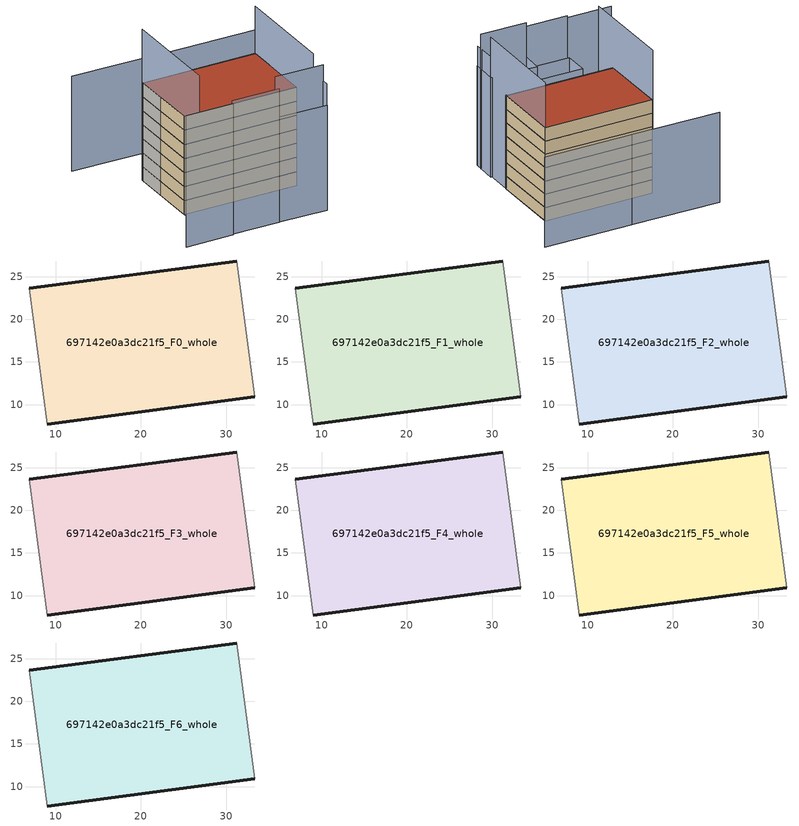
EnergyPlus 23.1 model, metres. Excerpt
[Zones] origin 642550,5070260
697142e0a3dc21f5_F0_whole
 floor ground (EU_floor_Construction): 33.34,10.91 31.25,26.83 6.93,23.62 9.02,7.71 z0
 wall outside (EU_wall_Construction): 6.93,23.62 31.25,26.83 / 33.34,10.91 9.02,7.71 z0:3
 wall adiabatic (EU_wall_Construction): 31.25,26.83 33.34,10.91 / 9.02,7.71 6.93,23.62 z0:3
697142e0a3dc21f5_F1_whole
 floor to 697142e0a3dc21f5_F0_whole (EU_floor_Construction): 33.34,10.91 31.25,26.83 6.93,23.62 9.02,7.71 z3
 wall outside (EU_wall_Construction): 6.93,23.62 31.25,26.83 / 33.34,10.91 9.02,7.71 z3:6
 wall adiabatic (EU_wall_Construction): 31.25,26.83 33.34,10.91 / 9.02,7.71 6.93,23.62 z3:6
697142e0a3dc21f5_F2_whole
 floor to 697142e0a3dc21f5_F1_whole (EU_floor_Construction): 33.34,10.91 31.25,26.83 6.93,23.62 9.02,7.71 z6
 wall outside (EU_wall_Construction): 6.93,23.62 31.25,26.83 / 33.34,10.91 9.02,7.71 z6:9
 wall adiabatic (EU_wall_Construction): 31.25,26.83 33.34,10.91 / 9.02,7.71 6.93,23.62 z6:9
697142e0a3dc21f5_F3_whole
 floor to 697142e0a3dc21f5_F2_whole (EU_floor_Construction): 33.34,10.91 31.25,26.83 6.93,23.62 9.02,7.71 z9
 wall outside (EU_wall_Construction): 6.93,23.62 31.25,26.83 / 33.34,10.91 9.02,7.71 z9:12
 wall adiabatic (EU_wall_Construction): 31.25,26.83 33.34,10.91 / 9.02,7.71 6.93,23.62 z9:12
697142e0a3dc21f5_F4_whole
 floor to 697142e0a3dc21f5_F3_whole (EU_floor_Construction): 33.34,10.91 31.25,26.83 6.93,23.62 9.02,7.71 z12
 wall outside (EU_wall_Construction): 6.93,23.62 31.25,26.83 / 33.34,10.91 9.02,7.71 z12:15
 wall adiabatic (EU_wall_Construction): 31.25,26.83 33.34,10.91 / 9.02,7.71 6.93,23.62 z12:15
697142e0a3dc21f5_F5_whole
 floor to 697142e0a3dc21f5_F4_whole (EU_floor_Construction): 33.34,10.91 31.25,26.83 6.93,23.62 9.02,7.71 z15
 wall outside (EU_wall_Construction): 6.93,23.62 31.25,26.83 / 33.34,10.91 9.02,7.71 z15:18
 wall adiabatic (EU_wall_Construction): 31.25,26.83 33.34,10.91 / 9.02,7.71 6.93,23.62 z15:18
697142e0a3dc21f5_F6_whole
 floor to 697142e0a3dc21f5_F5_whole (EU_floor_Construction): 33.34,10.91 31.25,26.83 6.93,23.62 9.02,7.71 z18
 wall outside (EU_wall_Construction): 6.93,23.62 31.25,26.83 / 33.34,10.91 9.02,7.71 z18:21
 wall adiabatic (EU_wall_Construction): 31.25,26.83 33.34,10.91 / 9.02,7.71 6.93,23.62 z18:21
 roof outside (EU_roof_Construction): 31.25,26.83 33.34,10.91 9.02,7.71 6.93,23.62 z21
shading: 4.41,-4.75 14.52,-3.39 z0:28; 14.49,-3.09 24.63,-1.8 z0:28.5; 24.43,-0.3 34.75,1.02 z0:30.3; 14.33,-2.53 13.63,3.01 / 13.63,3.01 23.83,4.31 / 23.83,4.31 24.53,-1.24 / 24.53,-1.24 14.33,-2.53 z0:19.4; 23.83,4.11 34.3,5.12 / 34.3,5.12 34.86,-0.73 / 34.86,-0.73 24.4,-1.75 / 24.4,-1.75 23.83,4.11 z0:22.4; 34.8,-0.5 34.14,4.61 z0:26.9; 6.9,23.82 9.77,2.07 z0:32.3; 34.06,4.47 31.24,26.82 z0:31.1; 15.97,34.75 -4.09,32.3 z0:20.3; 35.55,37.23 15.84,34.73 z0:20.2
[Building]
EU S2 Campaign: North Axis=0; Terrain=City; Solar Distribution=FullExterior
[Site:Location]
Lyon-Bron: Latitude=45.75; Longitude=5; Time Zone=1; Elevation=198
[SizingPeriod:WeatherFileDays]
AnnualSizingPeriod: Begin Month=1; Begin Day of Month=1; End Month=12; End Day of Month=31; Day of Week for Start Day=Monday; Use Weather File Daylight Saving Period=No; Use Weather File Rain and Snow Indicators=No
[MATERIAL]
EU_InternalMass_Material: Roughness=MediumRough; Thickness=0.1; Conductivity=1; Density=1800; Specific Heat=900; Thermal Absorptance=0.9; Solar Absorptance=0.7; Visible Absorptance=0.7
[MATERIAL:NOMASS] Roughness=MediumRough; Thermal Absorptance=0.9; Solar Absorptance=0.7; Visible Absorptance=0.7
Name | Thermal Resistance
EU_wall_NoMass | 0.776494
EU_roof_NoMass | 0.486893
EU_floor_NoMass | 0.421597
[CONSTRUCTION]
EU_wall_Construction: EU_wall_NoMass
EU_roof_Construction: EU_roof_NoMass
EU_floor_Construction: EU_floor_NoMass
EU_InternalMass_Construction: EU_InternalMass_Material
[ZONE] Type=1; Multiplier=1; Ceiling Height=autocalculate; Floor Area=autocalculate; Part of Total Floor Area=Yes
Name | Volume
697142e0a3dc21f5_F0_whole | 1181.03
697142e0a3dc21f5_F1_whole; 697142e0a3dc21f5_F2_whole; 697142e0a3dc21f5_F3_whole; 697142e0a3dc21f5_F4_whole; 697142e0a3dc21f5_F5_whole; 697142e0a3dc21f5_F6_whole | 1181.02
[INTERNALMASS] Construction=EU_InternalMass_Construction; Surface Area=393.675
Name | Zone or ZoneList
697142e0a3dc21f5_F0_whole_EU_InternalMass | 697142e0a3dc21f5_F0_whole
697142e0a3dc21f5_F1_whole_EU_InternalMass | 697142e0a3dc21f5_F1_whole
697142e0a3dc21f5_F2_whole_EU_InternalMass | 697142e0a3dc21f5_F2_whole
697142e0a3dc21f5_F3_whole_EU_InternalMass | 697142e0a3dc21f5_F3_whole
697142e0a3dc21f5_F4_whole_EU_InternalMass | 697142e0a3dc21f5_F4_whole
697142e0a3dc21f5_F5_whole_EU_InternalMass | 697142e0a3dc21f5_F5_whole
697142e0a3dc21f5_F6_whole_EU_InternalMass | 697142e0a3dc21f5_F6_whole
[OTHEREQUIPMENT] Fuel Type=Electricity; Design Level Calculation Method=Watts/Area; Power per Zone Floor Area=1; Fraction Latent=0; Fraction Radiant=0; Fraction Lost=0; Carbon Dioxide Generation Rate=0; EndUse Subcategory=EU_Step8_InternalGains
Name | Zone or ZoneList or Space or SpaceList | Schedule
EU_Step8_InternalGain_697142e0a3dc21f5_F0_whole_f000 | 697142e0a3dc21f5_F0_whole | EU_Step8_GainSchedule_697142e0a3dc21f5_F0_whole_f000
EU_Step8_InternalGain_697142e0a3dc21f5_F1_whole_f000 | 697142e0a3dc21f5_F1_whole | EU_Step8_GainSchedule_697142e0a3dc21f5_F1_whole_f000
EU_Step8_InternalGain_697142e0a3dc21f5_F2_whole_f000 | 697142e0a3dc21f5_F2_whole | EU_Step8_GainSchedule_697142e0a3dc21f5_F2_whole_f000
EU_Step8_InternalGain_697142e0a3dc21f5_F3_whole_f000 | 697142e0a3dc21f5_F3_whole | EU_Step8_GainSchedule_697142e0a3dc21f5_F3_whole_f000
EU_Step8_InternalGain_697142e0a3dc21f5_F4_whole_f000 | 697142e0a3dc21f5_F4_whole | EU_Step8_GainSchedule_697142e0a3dc21f5_F4_whole_f000
EU_Step8_InternalGain_697142e0a3dc21f5_F5_whole_f000 | 697142e0a3dc21f5_F5_whole | EU_Step8_GainSchedule_697142e0a3dc21f5_F5_whole_f000
EU_Step8_InternalGain_697142e0a3dc21f5_F6_whole_f000 | 697142e0a3dc21f5_F6_whole | EU_Step8_GainSchedule_697142e0a3dc21f5_F6_whole_f000
[ZONEVENTILATION:DESIGNFLOWRATE] Schedule=EU_AlwaysOn; Design Flow Rate Calculation Method=AirChanges/Hour; Air Changes per Hour=0.693814; Ventilation Type=Natural; Fan Pressure Rise=0; Fan Total Efficiency=1; Constant Term Coefficient=1; Temperature Term Coefficient=0; Velocity Term Coefficient=0; Velocity Squared Term Coefficient=0; Minimum Indoor Temperature=-100; Maximum Indoor Temperature=100; Delta Temperature=-100; Minimum Outdoor Temperature=-100; Maximum Outdoor Temperature=100; Maximum Wind Speed=40
Name | Zone or ZoneList or Space or SpaceList
EU_ConstantAir_697142e0a3dc21f5_F0_whole | 697142e0a3dc21f5_F0_whole
EU_ConstantAir_697142e0a3dc21f5_F1_whole | 697142e0a3dc21f5_F1_whole
EU_ConstantAir_697142e0a3dc21f5_F2_whole | 697142e0a3dc21f5_F2_whole
EU_ConstantAir_697142e0a3dc21f5_F3_whole | 697142e0a3dc21f5_F3_whole
EU_ConstantAir_697142e0a3dc21f5_F4_whole | 697142e0a3dc21f5_F4_whole
EU_ConstantAir_697142e0a3dc21f5_F5_whole | 697142e0a3dc21f5_F5_whole
EU_ConstantAir_697142e0a3dc21f5_F6_whole | 697142e0a3dc21f5_F6_whole
[HVACTEMPLATE:THERMOSTAT] Constant Heating Setpoint=20; Constant Cooling Setpoint=50
EU_HeatOnly_697142e0a3dc21f5_F0_whole; EU_HeatOnly_697142e0a3dc21f5_F1_whole; EU_HeatOnly_697142e0a3dc21f5_F2_whole; EU_HeatOnly_697142e0a3dc21f5_F3_whole; EU_HeatOnly_697142e0a3dc21f5_F4_whole; EU_HeatOnly_697142e0a3dc21f5_F5_whole; EU_HeatOnly_697142e0a3dc21f5_F6_whole
[HVACTEMPLATE:ZONE:IDEALLOADSAIRSYSTEM] System Availability Schedule=EU_AlwaysOn; Maximum Heating Supply Air Temperature=50; Minimum Cooling Supply Air Temperature=13; Maximum Heating Supply Air Humidity Ratio=0.0156; Minimum Cooling Supply Air Humidity Ratio=0.0077; Heating Limit=NoLimit; Cooling Limit=NoLimit; Heating Availability Schedule=EU_AlwaysOn; Cooling Availability Schedule=EU_CoolingOff; Dehumidification Control Type=ConstantSensibleHeatRatio; Cooling Sensible Heat Ratio=0.7; Dehumidification Setpoint=60; Humidification Control Type=None; Humidification Setpoint=30; Outdoor Air Method=None; Outdoor Air Flow Rate per Person=0.00944; Outdoor Air Flow Rate per Zone Floor Area=0; Outdoor Air Flow Rate per Zone=0; Demand Controlled Ventilation Type=None; Outdoor Air Economizer Type=NoEconomizer; Heat Recovery Type=None; Sensible Heat Recovery Effectiveness=0.7; Latent Heat Recovery Effectiveness=0.65
Name | Template Thermostat
697142e0a3dc21f5_F0_whole | EU_HeatOnly_697142e0a3dc21f5_F0_whole
697142e0a3dc21f5_F1_whole | EU_HeatOnly_697142e0a3dc21f5_F1_whole
697142e0a3dc21f5_F2_whole | EU_HeatOnly_697142e0a3dc21f5_F2_whole
697142e0a3dc21f5_F3_whole | EU_HeatOnly_697142e0a3dc21f5_F3_whole
697142e0a3dc21f5_F4_whole | EU_HeatOnly_697142e0a3dc21f5_F4_whole
697142e0a3dc21f5_F5_whole | EU_HeatOnly_697142e0a3dc21f5_F5_whole
697142e0a3dc21f5_F6_whole | EU_HeatOnly_697142e0a3dc21f5_F6_whole
[SIZING:ZONE] Zone Cooling Design Supply Air Temperature Input Method=SupplyAirTemperature; Zone Cooling Design Supply Air Temperature=13; Zone Heating Design Supply Air Temperature Input Method=SupplyAirTemperature; Zone Heating Design Supply Air Temperature=50; Zone Cooling Design Supply Air Humidity Ratio=0.008; Zone Heating Design Supply Air Humidity Ratio=0.008; Cooling Design Air Flow Method=DesignDay; Cooling Design Air Flow Rate=0; Cooling Minimum Air Flow per Zone Floor Area=0.000762; Cooling Minimum Air Flow=0; Cooling Minimum Air Flow Fraction=0.2; Heating Design Air Flow Method=DesignDay; Heating Design Air Flow Rate=0; Heating Maximum Air Flow per Zone Floor Area=0.002032; Heating Maximum Air Flow=0.141576; Heating Maximum Air Flow Fraction=0.3; Account for Dedicated Outdoor Air System=No; Dedicated Outdoor Air System Control Strategy=NeutralSupplyAir; Dedicated Outdoor Air Low Setpoint Temperature for Design=autosize; Dedicated Outdoor Air High Setpoint Temperature for Design=autosize; Zone Load Sizing Method=Sensible Load Only No Latent Load; Zone Latent Cooling Design Supply Air Humidity Ratio Input Method=HumidityRatioDifference; Zone Cooling Design Supply Air Humidity Ratio Difference=0.005; Zone Latent Heating Design Supply Air Humidity Ratio Input Method=HumidityRatioDifference; Zone Humidification Design Supply Air Humidity Ratio Difference=0.005
697142e0a3dc21f5_F0_whole; 697142e0a3dc21f5_F1_whole; 697142e0a3dc21f5_F2_whole; 697142e0a3dc21f5_F3_whole; 697142e0a3dc21f5_F4_whole; 697142e0a3dc21f5_F5_whole; 697142e0a3dc21f5_F6_whole
[SCHEDULE:CONSTANT]
Name | Hourly Value
EU_AlwaysOn | 1
EU_CoolingOff | 0
[SCHEDULE:FILE] Column Number=1; Rows to Skip at Top=0; Number of Hours of Data=8760; Column Separator=Comma; Interpolate to Timestep=No; Minutes per Item=60; Adjust Schedule for Daylight Savings=Yes
Name | File
EU_Step8_GainSchedule_697142e0a3dc21f5_F0_whole_f000 | ../../schedules/697142e0a3dc21f5/697142e0a3dc21f5_F0_whole_f000_gain.csv
EU_Step8_GainSchedule_697142e0a3dc21f5_F1_whole_f000 | ../../schedules/697142e0a3dc21f5/697142e0a3dc21f5_F1_whole_f000_gain.csv
EU_Step8_GainSchedule_697142e0a3dc21f5_F2_whole_f000 | ../../schedules/697142e0a3dc21f5/697142e0a3dc21f5_F2_whole_f000_gain.csv
EU_Step8_GainSchedule_697142e0a3dc21f5_F3_whole_f000 | ../../schedules/697142e0a3dc21f5/697142e0a3dc21f5_F3_whole_f000_gain.csv
EU_Step8_GainSchedule_697142e0a3dc21f5_F4_whole_f000 | ../../schedules/697142e0a3dc21f5/697142e0a3dc21f5_F4_whole_f000_gain.csv
EU_Step8_GainSchedule_697142e0a3dc21f5_F5_whole_f000 | ../../schedules/697142e0a3dc21f5/697142e0a3dc21f5_F5_whole_f000_gain.csv
EU_Step8_GainSchedule_697142e0a3dc21f5_F6_whole_f000 | ../../schedules/697142e0a3dc21f5/697142e0a3dc21f5_F6_whole_f000_gain.csv
